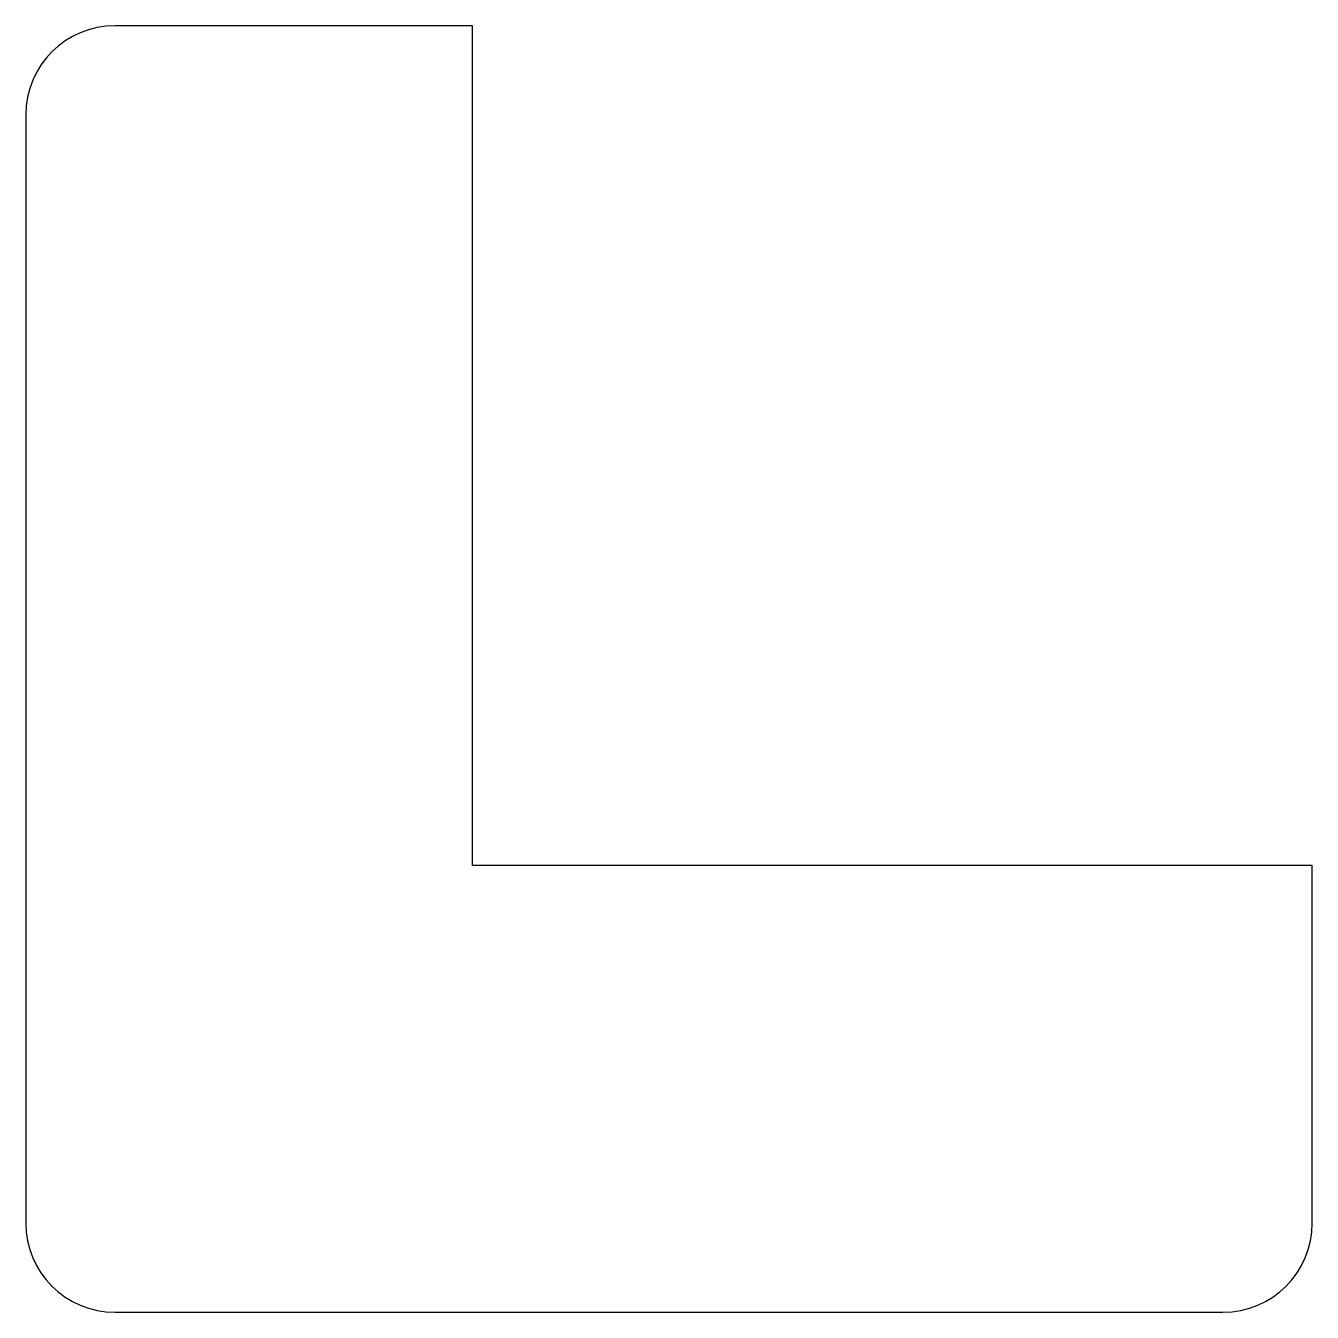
# Model space of a CAD drawing. Header units: millimetres. Extents: x 360 to 648, y 595 to 883.
import ezdxf

# ---------------------------------------------------------------- set-up
doc = ezdxf.new("R2010")
doc.units = ezdxf.units.MM

msp = doc.modelspace()

# ---------------------------------------------------------------- linework, layer by layer
at = {"color": 7, "linetype": 'Continuous', "lineweight": 25}
for p, q in [((459.98, 882.91), (379.98, 882.91)), ((459.98, 694.91), (459.98, 882.91)), ((359.98, 862.91), (359.98, 614.91)), ((647.98, 694.91), (459.98, 694.91)), ((647.98, 614.91), (647.98, 694.91)), ((379.98, 594.91), (627.98, 594.91))]:
    msp.add_line(p, q, dxfattribs=at)
for centre, start, end in [((379.98, 862.91), 90, 180), ((379.98, 614.91), 180, 270), ((627.98, 614.91), 270, 0)]:
    msp.add_arc(centre, 20, start, end, dxfattribs=at)

doc.saveas('drawing.dxf')
